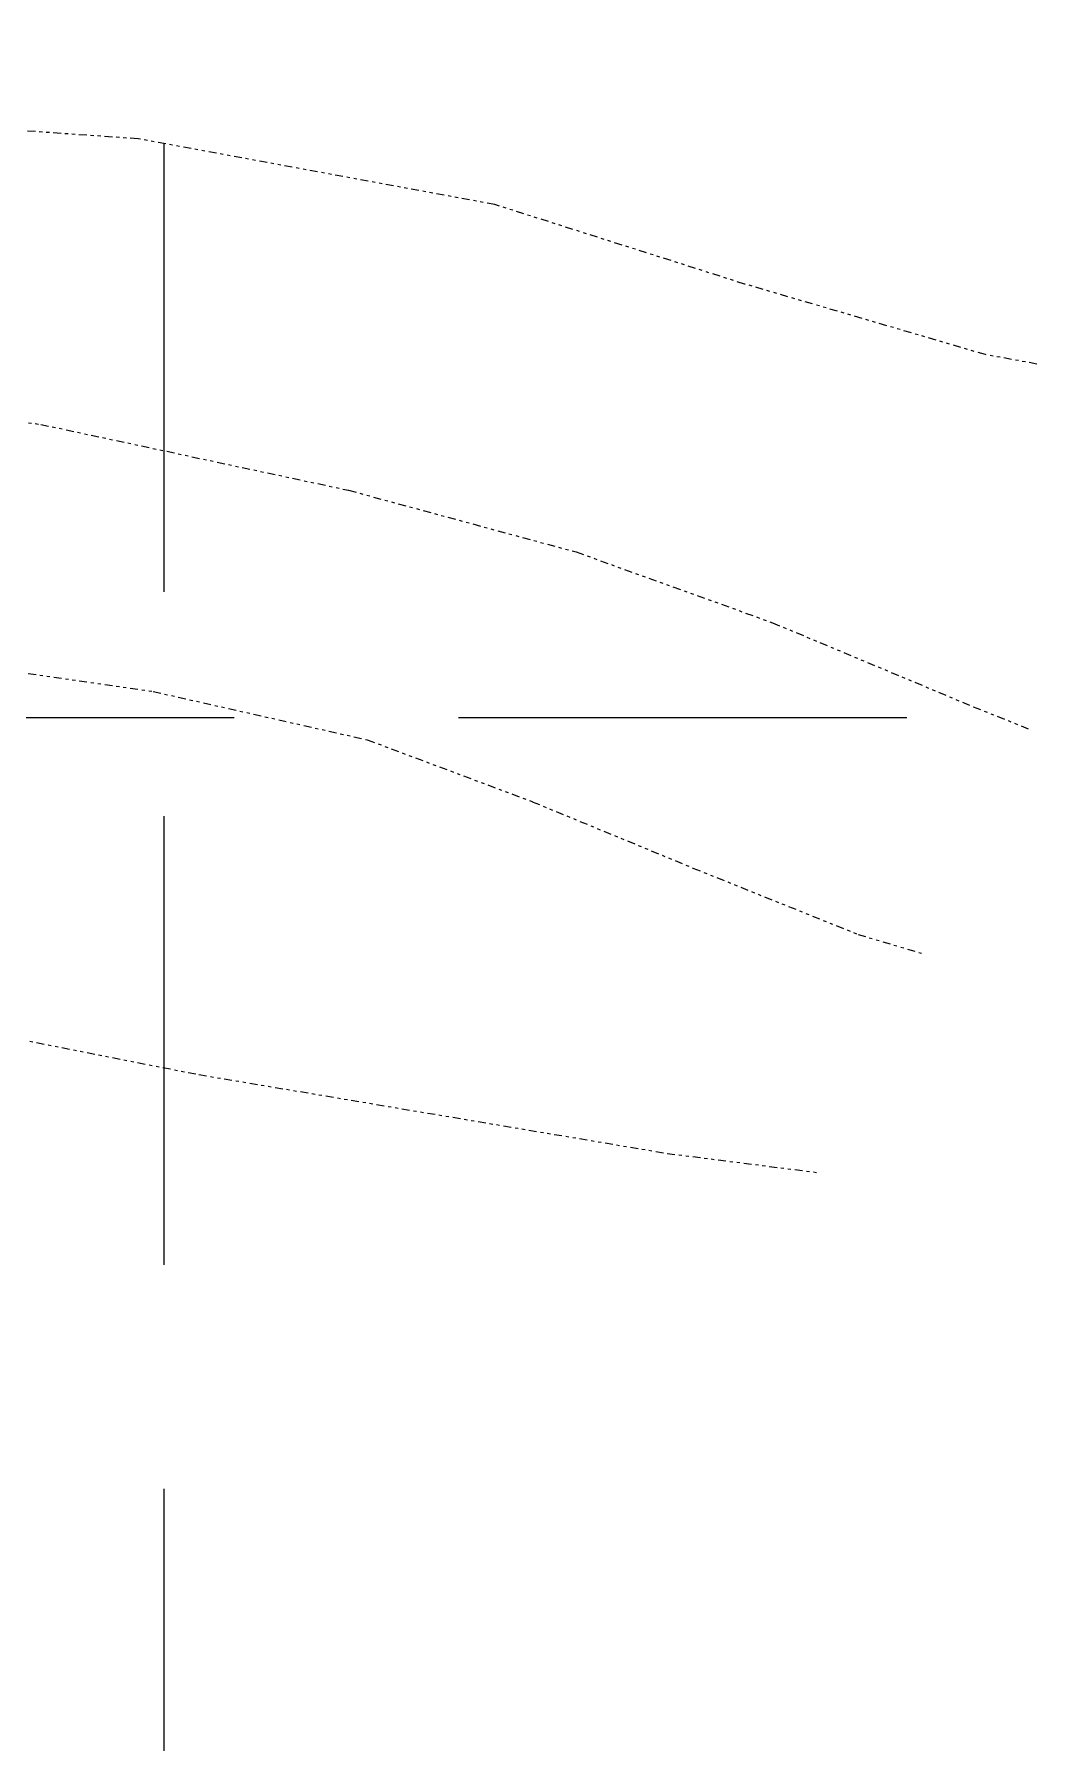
# Model space of a CAD drawing. Header units: feet. Extents: x 2175025 to 2179063, y 467811 to 470338.
# Drawn here: x 2176157.5 to 2176189.5, y 470112.3 to 470167 of the extents above; entities that cross this region are included whole.
import ezdxf

# ---------------------------------------------------------------- set-up
doc = ezdxf.new("R2010")
doc.units = ezdxf.units.FT
doc.header["$LTSCALE"] = 0.5
doc.header["$MEASUREMENT"] = 0
doc.linetypes.add('DIVIDE', pattern=[1.25, 0.5, -0.25, 0, -0.25, 0, -0.25])
doc.linetypes.add('HIDDEN', pattern=[0.375, 0.25, -0.125])
for name, color, linetype in [('EC', 35, 'DIVIDE'), ('GRID', 254, 'HIDDEN'), ('Road Bush Tollway Approximate', 4, 'CONTINUOUS')]:
    doc.layers.add(name, color=color, linetype=linetype)

msp = doc.modelspace()

# ---------------------------------------------------------------- linework, layer by layer
at = {"layer": 'EC', "color": 43}
for points in [[(2176194.543, 470155.579, 440), (2176188.03, 470156.772, 440), (2176180.309, 470159.034, 440), (2176172.301, 470161.581, 440), (2176160.866, 470163.689, 440), (2176143.291, 470164.92, 440)], [(2176143.889, 470156.351, 438), (2176157.751, 470154.536, 438), (2176167.615, 470152.424, 438), (2176174.907, 470150.446, 438), (2176181.2, 470148.18, 438), (2176187.637, 470145.485, 438), (2176189.398, 470144.78, 438)], [(2175766.713, 470143.063, 434), (2175793.783, 470143.702, 434), (2175854.921, 470145.461, 434), (2175901.631, 470146.891, 434), (2175935.628, 470147.995, 434), (2175962.625, 470148.936, 434), (2175986.48, 470149.58, 434), (2176009.335, 470150.222, 434), (2176029.62, 470150.57, 434), (2176046.192, 470150.479, 434), (2176061.48, 470149.811, 434), (2176077.77, 470148.433, 434), (2176093.204, 470146.623, 434), (2176105.923, 470145.091, 434), (2176117.929, 470143.128, 434), (2176131.653, 470140.17, 434), (2176147.092, 470136.789, 434), (2176162.816, 470133.695, 434), (2176177.824, 470131.169, 434), (2176182.623, 470130.558, 434)], [(2176151.631, 470147.375, 436), (2176161.349, 470145.976, 436), (2176168.211, 470144.426, 436), (2176173.503, 470142.442, 436), (2176178.652, 470140.315, 436), (2176183.945, 470138.188, 436), (2176185.972, 470137.587, 436)]]:
    msp.add_polyline3d(points, dxfattribs=at)
at = {"layer": 'GRID', "color": 252, "linetype": 'HIDDEN', "lineweight": 0, "ltscale": 115}
for p, q in [((2176161.689, 470271.351), (2176161.689, 468066.073)), ((2175093.009, 470145.144), (2178999.009, 470145.144))]:
    msp.add_line(p, q, dxfattribs=at)
at = {"layer": 'Road Bush Tollway Approximate', "color": 7}
for centre, radius, start, end in [((2174448.305, 468713.035, -18.307), 2093.6, 30.539066, 46.28453), ((2174448.305, 468713.035, -18.307), 2057.855, 30.539066, 46.28453), ((2170487.601, 465942.941, -18.307), 6863.021, 34.196165, 38.3416675)]:
    msp.add_arc(centre, radius, start, end, dxfattribs=at)

doc.saveas('drawing.dxf')
